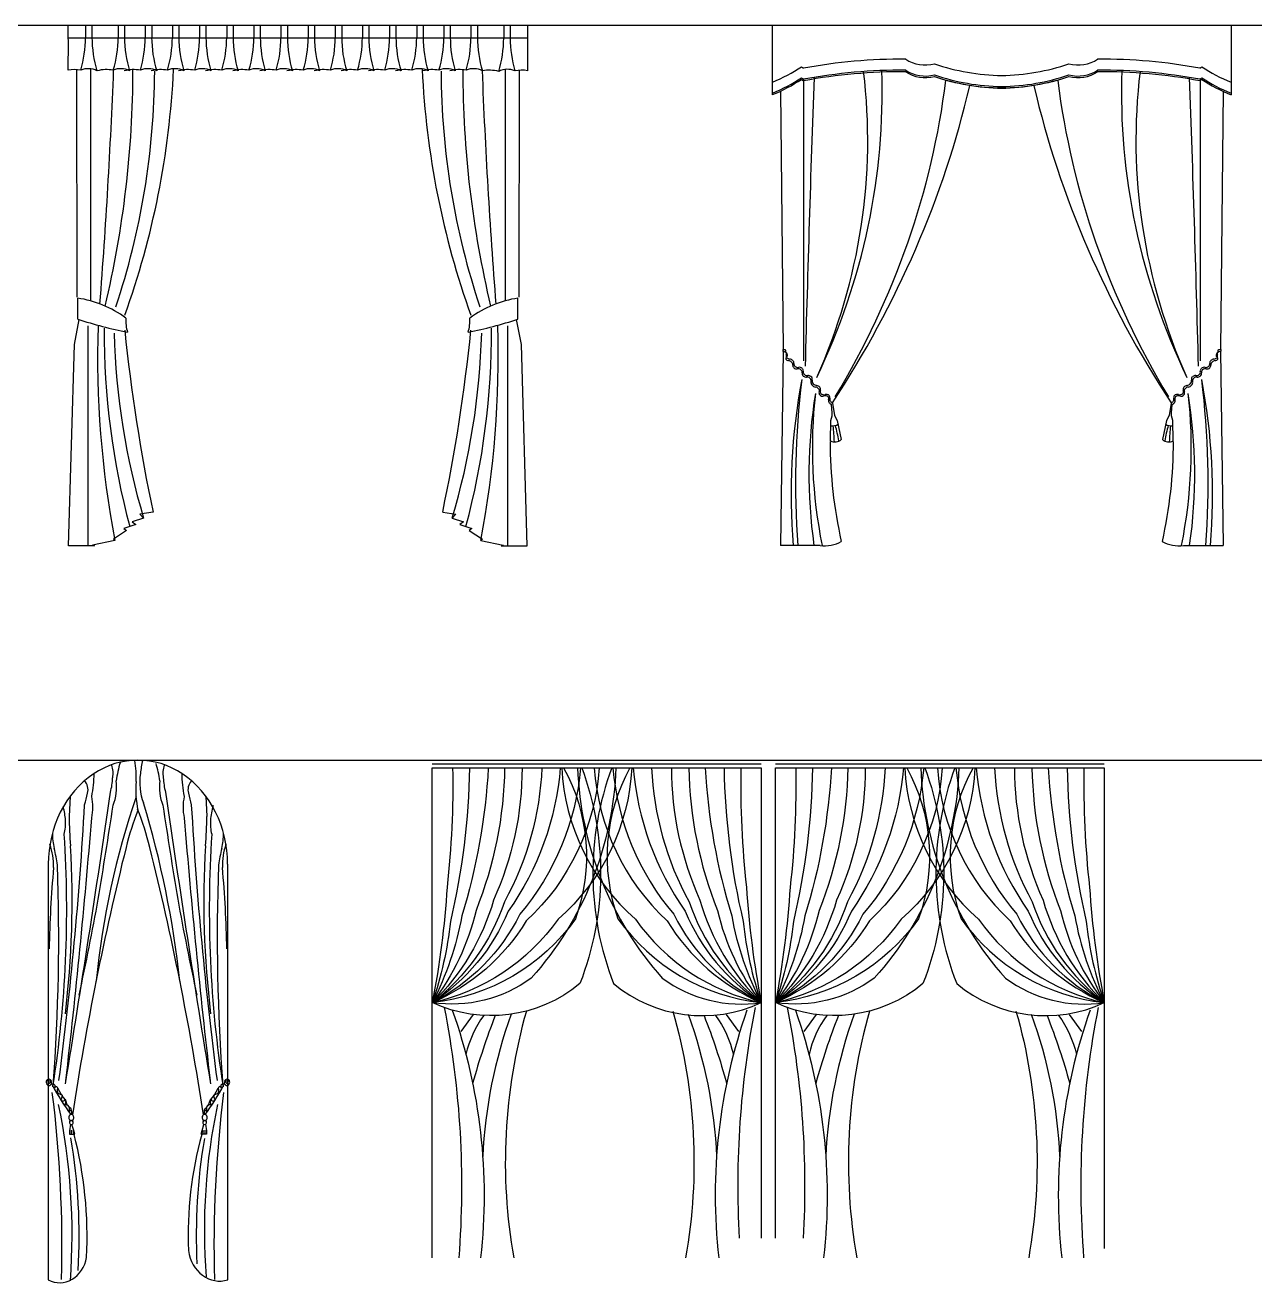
# Model space of a CAD drawing. Header units: inches. Extents: x 9.8 to 52.3, y 14.9 to 39.7.
# Drawn here: x 13.36 to 18.37, y 21.06 to 26.2 of the extents above; entities that cross this region are included whole.
import ezdxf

# ---------------------------------------------------------------- set-up
doc = ezdxf.new("R2010")
doc.units = ezdxf.units.IN
doc.header["$MEASUREMENT"] = 0
for name, color, linetype in [('02', 2, 'Continuous'), ('1', 1, 'Continuous'), ('4', 4, 'Continuous')]:
    doc.layers.add(name, color=color, linetype=linetype)

msp = doc.modelspace()

# ---------------------------------------------------------------- linework, layer by layer
at = {"layer": '02'}
for p, q in [((13.5305, 26.1977), (15.4055, 26.1977)), ((13.6019, 26.1977), (13.6019, 26.1479)), ((13.628, 26.1977), (13.628, 26.1479)), ((13.7347, 26.1977), (13.7347, 26.1479)), ((13.7609, 26.1977), (13.7609, 26.1479)), ((13.8455, 26.1977), (13.8455, 26.1479)), ((13.8717, 26.1977), (13.8717, 26.1479)), ((13.9562, 26.1977), (13.9562, 26.1479)), ((13.9824, 26.1977), (13.9824, 26.1479)), ((14.067, 26.1977), (14.067, 26.1479)), ((14.0931, 26.1977), (14.0931, 26.1479)), ((14.1777, 26.1977), (14.1777, 26.1479)), ((14.2039, 26.1977), (14.2039, 26.1479)), ((14.2884, 26.1977), (14.2884, 26.1479)), ((14.3146, 26.1977), (14.3146, 26.1479)), ((14.3992, 26.1977), (14.3992, 26.1479)), ((14.4253, 26.1977), (14.4253, 26.1479)), ((14.5099, 26.1977), (14.5099, 26.1479)), ((14.5361, 26.1977), (14.5361, 26.1479)), ((14.6206, 26.1977), (14.6206, 26.1479)), ((14.6468, 26.1977), (14.6468, 26.1479)), ((14.7314, 26.1977), (14.7314, 26.1479)), ((14.7576, 26.1977), (14.7576, 26.1479)), ((14.8421, 26.1977), (14.8421, 26.1479)), ((14.8683, 26.1977), (14.8683, 26.1479)), ((14.9528, 26.1977), (14.9528, 26.1479)), ((14.979, 26.1977), (14.979, 26.1479)), ((15.0636, 26.1977), (15.0636, 26.1479)), ((15.0898, 26.1977), (15.0898, 26.1479)), ((15.1743, 26.1977), (15.1743, 26.1479)), ((15.2005, 26.1977), (15.2005, 26.1479)), ((15.4055, 26.1977), (15.4055, 26.0119)), ((16.4044, 26.1977), (18.2755, 26.1977)), ((16.4044, 25.9141), (16.4044, 26.1977)), ((18.2755, 26.1977), (18.2755, 25.9136)), ((13.5305, 26.1454), (15.4043, 26.1454)), ((15.308, 26.1952), (15.308, 26.1454)), ((15.3341, 26.1952), (15.3341, 26.1454)), ((13.5655, 26.0158), (13.5668, 25.0883)), ((13.6219, 26.0196), (13.6219, 25.0731)), ((15.3142, 26.0171), (15.3142, 25.0731)), ((15.3706, 26.0158), (15.3693, 25.0883)), ((16.5229, 26.0281), (16.531, 26.0222)), ((18.1478, 26.0222), (18.1558, 26.0281)), ((16.5229, 25.9831), (16.531, 25.9771)), ((16.5229, 25.9766), (16.531, 25.9707)), ((16.5308, 25.9773), (16.5308, 24.8281)), ((18.1478, 25.9771), (18.1558, 25.9831)), ((18.1558, 25.9766), (18.1478, 25.9707)), ((18.1491, 25.9773), (18.1491, 24.8281)), ((16.4366, 25.9282), (16.4473, 24.8742)), ((18.2433, 25.9282), (18.2327, 24.8742)), ((13.5701, 24.9986), (13.5701, 25.0837)), ((15.366, 24.9986), (15.366, 25.0837)), ((13.5563, 24.8941), (13.5765, 24.9964)), ((13.6121, 24.0749), (13.6121, 24.9701)), ((15.324, 24.0749), (15.324, 24.9701)), ((15.3798, 24.8941), (15.3596, 24.9964)), ((13.5324, 24.0727), (13.5563, 24.8941)), ((15.4037, 24.0727), (15.3798, 24.8941)), ((16.4483, 24.8673), (16.4369, 24.0746)), ((16.4462, 24.8743), (16.447, 24.8676)), ((18.2316, 24.8673), (18.243, 24.0746)), ((18.2337, 24.8743), (18.2329, 24.8676)), ((16.6494, 24.6556), (16.6567, 24.6053)), ((18.0305, 24.6556), (18.0232, 24.6053)), ((16.648, 24.6156), (16.6448, 24.6496)), ((16.6475, 24.6034), (16.648, 24.6156)), ((16.6567, 24.6053), (16.6682, 24.5845)), ((18.0232, 24.6053), (18.0118, 24.5845)), ((18.0319, 24.6156), (18.0351, 24.6496)), ((18.0324, 24.6034), (18.0319, 24.6156)), ((16.6407, 24.5015), (16.643, 24.5845)), ((16.643, 24.5845), (16.6475, 24.6034)), ((16.6682, 24.5845), (16.6842, 24.5071)), ((18.0118, 24.5845), (17.9957, 24.5071)), ((18.037, 24.5845), (18.0324, 24.6034)), ((18.0392, 24.5015), (18.037, 24.5845)), ((13.8772, 24.2103), (13.824, 24.2022)), ((13.824, 24.2022), (13.8389, 24.1858)), ((15.0589, 24.2103), (15.1121, 24.2022)), ((15.1121, 24.2022), (15.0972, 24.1858)), ((13.8069, 24.1607), (13.758, 24.1431)), ((13.758, 24.1431), (13.7686, 24.1356)), ((13.8389, 24.1858), (13.792, 24.1707)), ((13.792, 24.1707), (13.8069, 24.1607)), ((15.0972, 24.1858), (15.1441, 24.1707)), ((15.1441, 24.1707), (15.1292, 24.1607)), ((15.1292, 24.1607), (15.1781, 24.1431)), ((15.1781, 24.1431), (15.1675, 24.1356)), ((13.7218, 24.0953), (13.6303, 24.0752)), ((13.7686, 24.1356), (13.7154, 24.1004)), ((13.7154, 24.1004), (13.7218, 24.0953)), ((15.1675, 24.1356), (15.2207, 24.1004)), ((15.2207, 24.1004), (15.2143, 24.0953)), ((15.2143, 24.0953), (15.3058, 24.0752)), ((13.6388, 24.0727), (13.5324, 24.0727)), ((13.6303, 24.0752), (13.6388, 24.0727)), ((15.3058, 24.0752), (15.2973, 24.0727)), ((15.2973, 24.0727), (15.4037, 24.0727)), ((16.5984, 24.0743), (16.4369, 24.0746)), ((18.0815, 24.0743), (18.243, 24.0746)), ((13.5392, 23.0516), (13.5354, 22.9685)), ((14.0925, 23.0516), (14.0963, 22.9685)), ((13.45, 22.7738), (13.45, 21.0779)), ((14.1817, 21.0779), (14.1817, 22.7738)), ((13.5047, 21.8303), (13.4885, 21.8594)), ((14.127, 21.8303), (14.1432, 21.8594)), ((13.5201, 21.8119), (13.5068, 21.829)), ((13.5289, 21.7879), (13.5201, 21.8136)), ((13.5434, 21.7761), (13.5348, 21.7828)), ((14.0882, 21.7761), (14.0969, 21.7828)), ((14.1028, 21.7879), (14.1116, 21.8136)), ((14.1116, 21.8119), (14.1249, 21.829)), ((13.5407, 21.7126), (13.5363, 21.6853)), ((13.5363, 21.6853), (13.5363, 21.6716)), ((13.5437, 21.6887), (13.5437, 21.6733)), ((13.554, 21.687), (13.5466, 21.7109)), ((13.5496, 21.687), (13.5525, 21.6716)), ((13.5584, 21.6716), (13.554, 21.687)), ((14.0733, 21.6716), (14.0777, 21.687)), ((14.0777, 21.687), (14.0851, 21.7109)), ((14.0821, 21.687), (14.0792, 21.6716)), ((14.088, 21.6887), (14.088, 21.6733)), ((14.091, 21.7126), (14.0954, 21.6853)), ((14.0954, 21.6853), (14.0954, 21.6716)), ((13.5363, 21.6716), (13.5584, 21.6716)), ((14.0954, 21.6716), (14.0733, 21.6716))]:
    msp.add_line(p, q, dxfattribs=at)
for points in [[(15.5521, 23.1677, -0.215987), (15.6008, 22.5514, -0.214503), (15.0165, 22.2087)], [(15.626, 23.1677, -0.183734), (15.6187, 22.2867, -0.290078), (15.0165, 22.2087)], [(15.8304, 23.1677, -0.204042), (15.5294, 22.5492, -0.18781), (15.0165, 22.2087)], [(15.7655, 23.1677, -0.175525), (15.4202, 22.309, -0.197798), (15.0165, 22.2087)], [(15.6974, 23.1677, -0.192246), (15.4001, 22.5425, -0.155494), (15.0165, 22.2087)], [(15.6216, 23.1677, -0.155913), (15.3733, 22.5692, -0.161804), (15.0165, 22.2087)], [(15.5388, 23.1677, -0.133593), (15.3265, 22.5826, -0.15137), (15.0165, 22.2087)], [(15.4638, 23.1677, -0.114309), (15.3109, 22.6205, -0.147791), (15.0165, 22.2087)], [(15.3117, 23.1677, -0.090801), (15.1949, 22.5848, -0.107047), (15.0165, 22.2087)], [(15.168, 23.1677, -0.053878), (15.0901, 22.5402, -0.056802), (15.0165, 22.2087)], [(15.2451, 23.1677, -0.060659), (15.1369, 22.5625, -0.075317), (15.0165, 22.2087)], [(15.3828, 23.1677, -0.106667), (15.2663, 22.6272, -0.131585), (15.0165, 22.2087)], [(15.0994, 23.1677, -0.033132), (15.0767, 22.6807, -0.031754), (15.0165, 22.2087)], [(15.5445, 23.1677, 0.204042), (15.8455, 22.5492, 0.18781), (16.3585, 22.2087)], [(15.6094, 23.1677, 0.175525), (15.9548, 22.309, 0.197798), (16.3585, 22.2087)], [(15.7489, 23.1677, 0.183734), (15.7562, 22.2867, 0.290078), (16.3585, 22.2087)], [(15.6775, 23.1677, 0.192246), (15.9748, 22.5425, 0.155494), (16.3585, 22.2087)], [(15.8228, 23.1677, 0.215987), (15.7741, 22.5514, 0.214503), (16.3585, 22.2087)], [(15.7533, 23.1677, 0.155913), (16.0016, 22.5692, 0.161804), (16.3585, 22.2087)], [(15.8361, 23.1677, 0.133593), (16.0484, 22.5826, 0.15137), (16.3585, 22.2087)], [(15.9111, 23.1677, 0.114309), (16.064, 22.6205, 0.147791), (16.3585, 22.2087)], [(15.9921, 23.1677, 0.106667), (16.1086, 22.6272, 0.131585), (16.3585, 22.2087)], [(16.0632, 23.1677, 0.090801), (16.18, 22.5848, 0.107047), (16.3585, 22.2087)], [(16.1298, 23.1677, 0.060659), (16.238, 22.5625, 0.075317), (16.3585, 22.2087)], [(16.2069, 23.1677, 0.053878), (16.2848, 22.5402, 0.056802), (16.3585, 22.2087)], [(16.2755, 23.1677, 0.033132), (16.2982, 22.6807, 0.031754), (16.3585, 22.2087)], [(16.7113, 23.1677, -0.090801), (16.5946, 22.5848, -0.107047), (16.4161, 22.2087)], [(16.6447, 23.1677, -0.060659), (16.5366, 22.5625, -0.075317), (16.4161, 22.2087)], [(16.9518, 23.1677, -0.215987), (17.0005, 22.5514, -0.214503), (16.4161, 22.2087)], [(17.0257, 23.1677, -0.183734), (17.0183, 22.2867, -0.290078), (16.4161, 22.2087)], [(17.2301, 23.1677, -0.204042), (16.9291, 22.5492, -0.18781), (16.4161, 22.2087)], [(17.1651, 23.1677, -0.175525), (16.8198, 22.309, -0.197798), (16.4161, 22.2087)], [(17.0971, 23.1677, -0.192246), (16.7997, 22.5425, -0.155494), (16.4161, 22.2087)], [(17.0213, 23.1677, -0.155913), (16.773, 22.5692, -0.161804), (16.4161, 22.2087)], [(16.9385, 23.1677, -0.133593), (16.7261, 22.5826, -0.15137), (16.4161, 22.2087)], [(16.7825, 23.1677, -0.106667), (16.6659, 22.6272, -0.131585), (16.4161, 22.2087)], [(16.8635, 23.1677, -0.114309), (16.7105, 22.6205, -0.147791), (16.4161, 22.2087)], [(16.5677, 23.1677, -0.053878), (16.4897, 22.5402, -0.056802), (16.4161, 22.2087)], [(16.4991, 23.1677, -0.033132), (16.4763, 22.6807, -0.031754), (16.4161, 22.2087)], [(16.9441, 23.1677, 0.204042), (17.2451, 22.5492, 0.18781), (17.7581, 22.2087)], [(17.0091, 23.1677, 0.175525), (17.3544, 22.309, 0.197798), (17.7581, 22.2087)], [(17.1485, 23.1677, 0.183734), (17.1559, 22.2867, 0.290078), (17.7581, 22.2087)], [(17.0772, 23.1677, 0.192246), (17.3745, 22.5425, 0.155494), (17.7581, 22.2087)], [(17.2224, 23.1677, 0.215987), (17.1738, 22.5514, 0.214503), (17.7581, 22.2087)], [(17.153, 23.1677, 0.155913), (17.4013, 22.5692, 0.161804), (17.7581, 22.2087)], [(17.2357, 23.1677, 0.133593), (17.4481, 22.5826, 0.15137), (17.7581, 22.2087)], [(17.3107, 23.1677, 0.114309), (17.4637, 22.6205, 0.147791), (17.7581, 22.2087)], [(17.3917, 23.1677, 0.106667), (17.5083, 22.6272, 0.131585), (17.7581, 22.2087)], [(17.4629, 23.1677, 0.090801), (17.5797, 22.5848, 0.107047), (17.7581, 22.2087)], [(17.5295, 23.1677, 0.060659), (17.6377, 22.5625, 0.075317), (17.7581, 22.2087)], [(17.6066, 23.1677, 0.053878), (17.6845, 22.5402, 0.056802), (17.7581, 22.2087)], [(17.6751, 23.1677, 0.033132), (17.6979, 22.6807, 0.031754), (17.7581, 22.2087)], [(15.065, 22.1888, -0.068221), (15.1245, 21.1677)], [(15.0981, 22.1781, -0.113362), (15.2135, 21.1677)], [(15.2263, 22.1565, 0.099483), (15.1537, 21.997)], [(15.2734, 22.156, 0.02649), (15.1812, 21.8793)], [(15.338, 22.1617, 0.074607), (15.2222, 21.5806)], [(15.4003, 22.1744, 0.113329), (15.3485, 21.1677)], [(15.9981, 22.1744, -0.113329), (16.05, 21.1677)], [(16.0604, 22.1617, -0.074607), (16.1763, 21.5806)], [(16.1251, 22.156, -0.02649), (16.2173, 21.8793)], [(16.3003, 22.1781, 0.113362), (16.185, 21.1677)], [(16.1721, 22.1565, -0.099483), (16.2447, 21.997)], [(16.3335, 22.1888, 0.062865), (16.2686, 21.2479, 0.062865)], [(16.4646, 22.1888, -0.062865), (16.5295, 21.2479, -0.062865)], [(16.4978, 22.1781, -0.113362), (16.6131, 21.1677)], [(16.626, 22.1565, 0.099483), (16.5534, 21.997)], [(16.673, 22.156, 0.02649), (16.5808, 21.8793)], [(16.7377, 22.1617, 0.074607), (16.6218, 21.5806)], [(16.8, 22.1744, 0.113329), (16.7481, 21.1677)], [(17.3978, 22.1744, -0.113329), (17.4496, 21.1677)], [(17.4601, 22.1617, -0.074607), (17.5759, 21.5806)], [(17.5247, 22.156, -0.02649), (17.6169, 21.8793)], [(17.7, 22.1781, 0.113362), (17.5846, 21.1677)], [(17.5718, 22.1565, -0.099483), (17.6444, 21.997)], [(17.7331, 22.1888, 0.068221), (17.6736, 21.1677)]]:
    msp.add_lwpolyline(points, format="xyb", dxfattribs=at)
for points in [[(15.1833, 22.1604), (15.1325, 22.0917)], [(16.2152, 22.1604), (16.266, 22.0917)], [(16.5829, 22.1604), (16.5321, 22.0917)], [(17.6148, 22.1604), (17.6656, 22.0917)]]:
    msp.add_lwpolyline(points, dxfattribs=at)
for centre, major_axis, ratio, start_param, end_param in [((11.5554, 26.1061), (0, 2.3368), 0.845873, 4.673163, 4.751614), ((13.2571, 26.1501), (0, 0.4076), 0.845873, 4.371964, 4.706944), ((13.9728, 26.1501), (0, 0.4076), 0.845873, 1.576241, 1.91779), ((13.39, 26.1501), (0, 0.4076), 0.845873, 4.371964, 4.706944), ((14.1057, 26.1501), (0, 0.4076), 0.845873, 1.576241, 1.91779), ((13.5007, 26.1501), (0, 0.4076), 0.845873, 4.371964, 4.706944), ((14.2164, 26.1501), (0, 0.4076), 0.845873, 1.576241, 1.91779), ((13.6114, 26.1501), (0, 0.4076), 0.845873, 4.371964, 4.706944), ((14.3272, 26.1501), (0, 0.4076), 0.845873, 1.576241, 1.91779), ((13.7222, 26.1501), (0, 0.4076), 0.845873, 4.371964, 4.706944), ((14.4379, 26.1501), (0, 0.4076), 0.845873, 1.576241, 1.91779), ((13.8329, 26.1501), (0, 0.4076), 0.845873, 4.371964, 4.706944), ((14.5487, 26.1501), (0, 0.4076), 0.845873, 1.576241, 1.91779), ((13.9437, 26.1501), (0, 0.4076), 0.845873, 4.371964, 4.706944), ((14.6594, 26.1501), (0, 0.4076), 0.845873, 1.576241, 1.91779), ((14.0544, 26.1501), (0, 0.4076), 0.845873, 4.371964, 4.706944), ((14.7701, 26.1501), (0, 0.4076), 0.845873, 1.576241, 1.91779), ((14.1651, 26.1501), (0, 0.4076), 0.845873, 4.371964, 4.706944), ((14.8809, 26.1501), (0, 0.4076), 0.845873, 1.576241, 1.91779), ((14.2759, 26.1501), (0, 0.4076), 0.845873, 4.371964, 4.706944), ((14.9916, 26.1501), (0, 0.4076), 0.845873, 1.576241, 1.91779), ((14.3866, 26.1501), (0, 0.4076), 0.845873, 4.371964, 4.706944), ((15.1023, 26.1501), (0, 0.4076), 0.845873, 1.576241, 1.91779), ((14.4973, 26.1501), (0, 0.4076), 0.845873, 4.371964, 4.706944), ((15.2131, 26.1501), (0, 0.4076), 0.845873, 1.576241, 1.91779), ((14.6081, 26.1501), (0, 0.4076), 0.845873, 4.371964, 4.706944), ((15.3238, 26.1501), (0, 0.4076), 0.845873, 1.576241, 1.91779), ((14.7188, 26.1501), (0, 0.4076), 0.845873, 4.371964, 4.706944), ((15.4345, 26.1501), (0, 0.4076), 0.845873, 1.576241, 1.91779), ((14.8295, 26.1501), (0, 0.4076), 0.845873, 4.371964, 4.706944), ((15.5453, 26.1501), (0, 0.4076), 0.845873, 1.576241, 1.91779), ((14.9632, 26.1476), (0, 0.4076), 0.845873, 4.365395, 4.706944), ((15.6789, 26.1476), (0, 0.4076), 0.845873, 1.576241, 1.911222), ((16.9383, 24.5183), (-1.8673, 0), 0.825239, 4.707195, 4.932324), ((17.0276, 26.1367), (0.123, 0), 0.825239, 4.008811, 5.023511), ((17.6511, 26.1367), (0.123, 0), 0.825239, 4.401267, 5.415967), ((17.7404, 24.5183), (1.8673, 0), 0.825239, 1.350862, 1.57599), ((13.5551, 25.8114), (0, 0.2051), 0.845873, -0.156006, 0.142181), ((13.6126, 25.9113), (0, 0.1089), 0.845873, -0.40154, 0.337445), ((13.6875, 25.8035), (0, 0.213), 0.845873, -0.153231, 0.217455), ((-3.8707, 26.9811), (0, 20.8143), 0.845873, 4.619948, 4.665938), ((10.7819, 26.0201), (0, 3.5624), 0.845873, 4.436891, 4.711365), ((13.7455, 25.9113), (0, 0.1089), 0.845873, -0.40154, 0.337445), ((11.6462, 26.0274), (0, 2.6456), 0.845873, 4.333469, 4.705889), ((13.7982, 25.8035), (0, 0.213), 0.845873, -0.153231, 0.217455), ((11.4483, 26.1859), (0, 2.9754), 0.845873, 4.307836, 4.655645), ((13.8562, 25.9113), (0, 0.1089), 0.845873, -0.40154, 0.337445), ((13.9089, 25.8035), (0, 0.213), 0.845873, -0.153231, 0.217455), ((13.9669, 25.9113), (0, 0.1089), 0.845873, -0.40154, 0.337445), ((14.0197, 25.8035), (0, 0.213), 0.845873, -0.153231, 0.217455), ((14.0777, 25.9113), (0, 0.1089), 0.845873, -0.40154, 0.337445), ((14.1304, 25.8035), (0, 0.213), 0.845873, -0.153231, 0.217455), ((14.1884, 25.9113), (0, 0.1089), 0.845873, -0.40154, 0.337445), ((14.2411, 25.8035), (0, 0.213), 0.845873, -0.153231, 0.217455), ((14.2991, 25.9113), (0, 0.1089), 0.845873, -0.40154, 0.337445), ((14.3519, 25.8035), (0, 0.213), 0.845873, -0.153231, 0.217455), ((14.4099, 25.9113), (0, 0.1089), 0.845873, -0.40154, 0.337445), ((14.4626, 25.8035), (0, 0.213), 0.845873, -0.153231, 0.217455), ((14.5206, 25.9113), (0, 0.1089), 0.845873, -0.40154, 0.337445), ((14.5734, 25.8035), (0, 0.213), 0.845873, -0.153231, 0.217455), ((14.6314, 25.9113), (0, 0.1089), 0.845873, -0.40154, 0.337445), ((14.6841, 25.8035), (0, 0.213), 0.845873, -0.153231, 0.217455), ((14.7421, 25.9113), (0, 0.1089), 0.845873, -0.40154, 0.337445), ((14.7948, 25.8035), (0, 0.213), 0.845873, -0.153231, 0.217455), ((14.8528, 25.9113), (0, 0.1089), 0.845873, -0.40154, 0.337445), ((14.9056, 25.8035), (0, 0.213), 0.845873, -0.153231, 0.217455), ((14.9636, 25.9113), (0, 0.1089), 0.845873, -0.40154, 0.337445), ((17.4878, 26.1859), (0, 2.9754), 0.845873, 1.627541, 1.975349), ((15.0163, 25.8035), (0, 0.213), 0.845873, -0.153231, 0.217455), ((15.0743, 25.9113), (0, 0.1089), 0.845873, -0.40154, 0.337445), ((17.2899, 26.0274), (0, 2.6456), 0.845873, 1.577296, 1.949716), ((15.127, 25.8035), (0, 0.213), 0.845873, -0.153231, 0.217455), ((18.1542, 26.0201), (0, 3.5624), 0.845873, 1.57199, 1.846294), ((15.185, 25.9113), (0, 0.1089), 0.845873, -0.40154, 0.337445), ((32.8068, 26.9811), (0, 20.8143), 0.845873, 1.617367, 1.663237), ((15.2485, 25.801), (0, 0.213), 0.845873, -0.217455, 0.153231), ((15.3234, 25.9087), (0, 0.1089), 0.845873, -0.337445, 0.40154), ((15.3809, 25.8089), (0, 0.2051), 0.845873, -0.142181, 0.156006), ((16.1213, 26.4386), (-0.6392, 0), 0.825239, 2.029539, 2.249993), ((16.9383, 24.4733), (-1.8673, 0), 0.825239, 4.707195, 4.932324), ((16.9383, 24.4669), (-1.8673, 0), 0.825239, 4.707195, 4.932324), ((13.0125, 25.9205), (3.8394, 0), 0.825239, -0.374803, 0.029064), ((13.368, 25.7293), (-3.425, 0), 0.825239, 2.79174, 3.240509), ((17.0276, 26.0916), (0.123, 0), 0.825239, 4.008811, 5.023511), ((17.0276, 26.0852), (-0.123, 0), 0.825239, 0.867219, 1.881919), ((17.0276, 26.0852), (0.123, 0), 0.825239, 4.008811, 5.023511), ((17.353, 26.6063), (-0.7441, 0), 0.825239, 1.173817, 1.55248), ((17.353, 26.5613), (-0.7441, 0), 0.825239, 1.173817, 1.55248), ((17.3257, 26.6063), (0.7441, 0), 0.825239, -1.55248, -1.173817), ((17.3257, 26.5613), (0.7441, 0), 0.825239, -1.55248, -1.173817), ((17.6511, 26.0916), (0.123, 0), 0.825239, 4.401267, 5.415967), ((17.6511, 26.0852), (0.123, 0), 0.825239, 4.401267, 5.415967), ((17.7404, 24.4733), (1.8673, 0), 0.825239, 1.350862, 1.57599), ((17.7404, 24.4669), (1.8673, 0), 0.825239, 1.350862, 1.57599), ((21.6674, 25.9205), (3.8394, 0), 0.825239, 3.112529, 3.516396), ((21.312, 25.7293), (3.425, 0), 0.825239, 3.042676, 3.491445), ((18.5574, 26.4386), (0.6392, 0), 0.825239, 4.033193, 4.255702), ((16.1213, 26.3935), (-0.6392, 0), 0.825239, 2.029539, 2.249993), ((16.1213, 26.3871), (-0.6392, 0), 0.825239, 2.029539, 2.249993), ((186.7548, 21.8124), (-170.2559, 0), 0.825239, -0.0297, -0.021305), ((11.8155, 26.811), (-5.4937, 0), 0.825239, 2.646219, 2.950467), ((12.5521, 26.3585), (4.5835, 0), 0.825239, -0.4593, -0.102499), ((17.3394, 26.5188), (0.6985, 0), 0.825239, 4.309215, 5.115563), ((17.353, 26.5548), (-0.7441, 0), 0.825239, 1.173817, 1.55248), ((17.3257, 26.5548), (0.7441, 0), 0.825239, -1.55248, -1.173817), ((22.8644, 26.811), (-5.4937, 0), 0.825239, 0.191125, 0.495374), ((22.1278, 26.3585), (4.5835, 0), 0.825239, 3.244092, 3.600893), ((-152.0749, 21.8124), (-170.2559, 0), 0.825239, 3.162898, 3.171292), ((18.5574, 26.3935), (0.6392, 0), 0.825239, 4.033193, 4.255702), ((18.5574, 26.3871), (-0.6392, 0), 0.825239, 0.8916, 1.114109), ((18.5574, 26.3871), (0.6392, 0), 0.825239, 4.033193, 4.255702), ((13.5049, 24.4901), (0, 0.5986), 0.845873, -0.543546, -0.129114), ((15.4312, 24.4901), (0, 0.5986), 0.845873, 0.129114, 0.543546), ((14.0885, 27.1559), (0, 2.2427), 0.845873, 2.864813, 2.974684), ((16.4904, 24.8414), (0, 3.357), 0.845873, 1.532445, 1.794903), ((13.8804, 24.9908), (0, 0.1349), 0.845873, 1.484589, 1.922396), ((15.0557, 24.9908), (0, 0.1349), 0.845873, 4.360789, 4.798596), ((14.8476, 27.1559), (0, 2.2427), 0.845873, 3.308502, 3.418372), ((12.4457, 24.8414), (0, 3.357), 0.845873, 4.488282, 4.750741), ((15.88, 24.9434), (0, 2.603), 0.845873, 1.564149, 1.879748), ((15.8323, 25.0224), (0, 2.5008), 0.845873, 1.603273, 1.911914), ((19.005, 25.7067), (0, 6.2441), 0.845873, 1.691825, 1.8128), ((9.9311, 25.7067), (0, 6.2441), 0.845873, 4.470385, 4.59136), ((13.1038, 25.0224), (0, 2.5008), 0.845873, 4.371272, 4.679912), ((13.0561, 24.9434), (0, 2.603), 0.845873, 4.403437, 4.719036), ((16.4413, 24.8427), (0.0387, 0), 0.825239, 1.101071, 1.44348), ((16.4378, 24.8411), (0.0334, 0), 0.825239, 1.064168, 1.292648), ((16.4419, 24.8472), (-0.0249, 0), 0.825239, 3.730693, 4.20576), ((16.4475, 24.8686), (-0.0117, 0), 0.825239, 2.71144, 3.406627), ((16.4434, 24.8565), (0.0177, 0), 0.825239, -0.287932, 0.589101), ((18.238, 24.8472), (0.0249, 0), 0.825239, 2.077425, 2.552492), ((18.2365, 24.8565), (0.0177, 0), 0.825239, 2.552492, 3.429525), ((18.2324, 24.8686), (-0.0117, 0), 0.825239, -0.265034, 0.430153), ((18.2386, 24.8427), (-0.0387, 0), 0.825239, -1.44348, -1.101071), ((18.2421, 24.8411), (-0.0334, 0), 0.825239, -1.292648, -1.064168), ((16.4767, 24.8346), (-0.0185, 0), 0.825239, -0.882084, -0.02176), ((16.4731, 24.8443), (-0.0188, 0), 0.825239, 0.649975, 1.385644), ((16.4754, 24.8487), (-0.0156, 0), 0.825239, -0.287932, 0.649975), ((16.4479, 24.8505), (0.0177, 0), 0.825239, -0.287932, 0.589101), ((16.4779, 24.8502), (-0.0188, 0), 0.825239, 0.649975, 1.385644), ((16.4657, 24.8116), (0.0215, 0), 0.825239, 0.700477, 1.385644), ((16.4705, 24.8175), (0.0215, 0), 0.825239, 0.700477, 1.385644), ((16.4665, 24.8121), (-0.0205, 0), 0.825239, 3.070791, 3.84207), ((16.506, 24.8098), (0.0191, 0), 0.825239, 3.070791, 3.871574), ((16.4713, 24.8181), (0.0205, 0), 0.825239, -0.070801, 0.700477), ((16.5108, 24.8158), (0.0191, 0), 0.825239, 3.070791, 3.871574), ((18.1691, 24.8158), (-0.0191, 0), 0.825239, 2.411612, 3.212394), ((18.2086, 24.8181), (0.0205, 0), 0.825239, 2.441115, 3.212394), ((18.1739, 24.8098), (-0.0191, 0), 0.825239, 2.411612, 3.212394), ((18.2134, 24.8121), (-0.0205, 0), 0.825239, -0.700477, 0.070801), ((18.2094, 24.8175), (0.0215, 0), 0.825239, 1.755949, 2.441115), ((18.2142, 24.8116), (-0.0215, 0), 0.825239, -1.385644, -0.700477), ((18.202, 24.8502), (-0.0188, 0), 0.825239, 1.755949, 2.491617), ((18.2068, 24.8443), (0.0188, 0), 0.825239, -1.385644, -0.649975), ((18.232, 24.8505), (-0.0177, 0), 0.825239, -0.589101, 0.287932), ((18.2032, 24.8346), (-0.0185, 0), 0.825239, 3.163353, 4.023676), ((18.2045, 24.8487), (0.0156, 0), 0.825239, -0.649975, 0.287932), ((16.5031, 24.8077), (-0.0153, 0), 0.825239, 0.729981, 1.736959), ((16.5079, 24.8136), (-0.0153, 0), 0.825239, 0.729981, 1.736959), ((16.5085, 24.7813), (0.0172, 0), 0.825239, 0.791811, 1.736959), ((16.5133, 24.7873), (0.0172, 0), 0.825239, 0.791811, 1.736959), ((16.5085, 24.7813), (0.0172, 0), 0.825239, -0.196158, 0.791811), ((16.5421, 24.7758), (-0.0171, 0), 0.825239, -0.196158, 0.795754), ((16.5133, 24.7872), (-0.0172, 0), 0.825239, 2.945434, 3.933403), ((16.5469, 24.7817), (0.0171, 0), 0.825239, 2.945434, 3.937346), ((16.542, 24.7757), (0.017, 0), 0.825239, 3.937346, 4.802231), ((16.5468, 24.7816), (0.017, 0), 0.825239, 3.937346, 4.802231), ((16.545, 24.7485), (-0.0161, 0), 0.825239, 3.913788, 4.802231), ((16.5498, 24.7544), (-0.0161, 0), 0.825239, 3.913788, 4.802231), ((16.543, 24.7468), (0.019, 0), 0.825239, -0.203898, 0.772196), ((16.5478, 24.7528), (0.019, 0), 0.825239, -0.203898, 0.772196), ((18.1321, 24.7528), (0.019, 0), 0.825239, 2.369397, 3.34549), ((18.1369, 24.7468), (-0.019, 0), 0.825239, -0.772196, 0.203898), ((18.1301, 24.7544), (-0.0161, 0), 0.825239, 4.622547, 5.51099), ((18.1349, 24.7485), (0.0161, 0), 0.825239, 1.480954, 2.369397), ((18.1331, 24.7816), (0.017, 0), 0.825239, 4.622547, 5.487432), ((18.1379, 24.7757), (-0.017, 0), 0.825239, 1.480954, 2.345839), ((18.133, 24.7817), (0.0171, 0), 0.825239, -0.795754, 0.196158), ((18.1667, 24.7872), (-0.0172, 0), 0.825239, -0.791811, 0.196158), ((18.1378, 24.7758), (-0.0171, 0), 0.825239, 2.345839, 3.337751), ((18.1714, 24.7813), (0.0172, 0), 0.825239, 2.349782, 3.337751), ((18.1666, 24.7873), (0.0172, 0), 0.825239, 1.404633, 2.349782), ((18.1714, 24.7813), (-0.0172, 0), 0.825239, 4.546226, 5.491375), ((18.172, 24.8136), (0.0153, 0), 0.825239, 4.546226, 5.553204), ((18.1768, 24.8077), (0.0153, 0), 0.825239, 4.546226, 5.553204), ((20.1467, 24.2838), (-3.6666, 0), 0.825239, -0.155236, 0.069189), ((21.645, 24.325), (-5.1468, 0), 0.825239, -0.100604, 0.058998), ((16.5837, 24.7399), (-0.0227, 0), 0.825239, -0.203898, 0.683064), ((16.5885, 24.7458), (-0.0227, 0), 0.825239, -0.203898, 0.683064), ((16.5853, 24.741), (0.0247, 0), 0.825239, 3.824657, 4.485416), ((16.5901, 24.7469), (-0.0247, 0), 0.825239, 0.683064, 1.343823), ((16.5748, 24.7032), (0.0223, 0), 0.825239, 0.646622, 1.343823), ((16.5796, 24.7091), (0.0223, 0), 0.825239, 0.646622, 1.343823), ((16.5793, 24.706), (-0.0166, 0), 0.825239, 2.807863, 3.788215), ((16.5841, 24.7119), (-0.0166, 0), 0.825239, 2.807863, 3.788215), ((16.6159, 24.7028), (-0.0171, 0), 0.825239, -0.33373, 0.632199), ((18.064, 24.7028), (0.0171, 0), 0.825239, -0.632199, 0.33373), ((18.0958, 24.7119), (-0.0166, 0), 0.825239, -0.646622, 0.33373), ((18.1004, 24.7091), (-0.0223, 0), 0.825239, -1.343823, -0.646622), ((18.1006, 24.706), (0.0166, 0), 0.825239, 2.494971, 3.475322), ((18.1052, 24.7032), (-0.0223, 0), 0.825239, -1.343823, -0.646622), ((18.0898, 24.7469), (0.0247, 0), 0.825239, -1.343823, -0.683064), ((18.0946, 24.741), (0.0247, 0), 0.825239, -1.343823, -0.683064), ((18.0914, 24.7458), (-0.0227, 0), 0.825239, 2.458529, 3.34549), ((18.0962, 24.7399), (0.0227, 0), 0.825239, -0.683064, 0.203898), ((14.5332, 24.2838), (-3.6666, 0), 0.825239, 3.072404, 3.296829), ((13.0349, 24.325), (-5.1468, 0), 0.825239, 3.082595, 3.242197), ((19.5745, 24.3653), (-3.0215, 0), 0.825239, -0.132552, 0.116841), ((19.4884, 24.4717), (2.9215, 0), 0.825239, 3.048903, 3.307048), ((16.6111, 24.6969), (0.0171, 0), 0.825239, 2.807863, 3.773792), ((16.6088, 24.6955), (0.0142, 0), 0.825239, 3.773792, 5.077582), ((16.6136, 24.7014), (0.0142, 0), 0.825239, 3.773792, 5.077582), ((16.6192, 24.673), (-0.0149, 0), 0.825239, 3.808176, 5.077582), ((16.624, 24.6789), (0.0149, 0), 0.825239, 0.666584, 1.935989), ((16.619, 24.6729), (-0.0151, 0), 0.825239, 2.84585, 3.808176), ((16.6505, 24.665), (0.0177, 0), 0.825239, 2.84585, 3.730813), ((16.6238, 24.6788), (-0.0151, 0), 0.825239, 2.84585, 3.808176), ((16.6617, 24.6712), (-0.0312, 0), 0.825239, 0.58922, 0.997048), ((16.6553, 24.6709), (0.0177, 0), 0.825239, 2.84585, 3.730813), ((16.6665, 24.6771), (-0.0312, 0), 0.825239, 0.58922, 0.989998), ((18.0134, 24.6771), (0.0312, 0), 0.825239, -0.989998, -0.58922), ((18.0182, 24.6712), (-0.0312, 0), 0.825239, 2.144544, 2.552372), ((18.0247, 24.6709), (0.0177, 0), 0.825239, -0.58922, 0.295743), ((18.0561, 24.6788), (0.0151, 0), 0.825239, 2.475009, 3.437335), ((18.0559, 24.6789), (-0.0149, 0), 0.825239, 4.347196, 5.616602), ((18.0295, 24.665), (-0.0177, 0), 0.825239, 2.552372, 3.437335), ((18.0609, 24.6729), (0.0151, 0), 0.825239, 2.475009, 3.437335), ((18.0607, 24.673), (-0.0149, 0), 0.825239, 4.347196, 5.616602), ((18.0663, 24.7014), (0.0142, 0), 0.825239, 4.347196, 5.650986), ((18.0711, 24.6955), (-0.0142, 0), 0.825239, 1.205604, 2.509393), ((15.1915, 24.4717), (2.9215, 0), 0.825239, -0.165455, 0.092689), ((18.0688, 24.6969), (0.0171, 0), 0.825239, -0.632199, 0.33373), ((15.1054, 24.3653), (3.0215, 0), 0.825239, -0.116841, 0.132552), ((16.6439, 24.6083), (0.0555, 0), 0.825239, 4.684131, 5.243494), ((15.4991, 24.4688), (-1.1582, 0), 0.825239, 3.170962, 3.239851), ((15.5656, 24.3588), (-1.1232, 0), 0.825239, 3.296367, 3.364702), ((19.1143, 24.3588), (1.1232, 0), 0.825239, 2.918483, 2.986819), ((18.036, 24.6083), (0.0555, 0), 0.825239, 4.181284, 4.740647), ((19.1808, 24.4688), (1.1582, 0), 0.825239, 3.043334, 3.112224), ((16.6586, 24.524), (-0.0328, 0), 0.825239, 0.989466, 2.46499), ((18.0213, 24.524), (0.0328, 0), 0.825239, 3.818196, 5.293719), ((19.3343, 24.4977), (-2.6947, 0), 0.825239, -0.00074, 0.184017), ((15.3456, 24.4977), (2.6947, 0), 0.825239, -0.184017, 0.00074), ((16.6169, 24.1718), (0.1195, 0), 0.825239, 4.557076, 5.320281), ((18.063, 24.1718), (-0.1195, 0), 0.825239, 0.962904, 1.726109), ((13.8158, 22.7738), (0, 0.4245), 0.861883, 4.712389, 7.853982), ((13.6459, 23.1453), (0, 0.0796), 0.861883, 4.472425, 5.133552), ((14.0374, 23.0608), (0, 0.3642), 0.861883, 1.20793, 1.423566), ((13.5766, 23.1342), (0, 0.2694), 0.861883, 4.625573, 4.946162), ((14.0701, 23.1154), (0, 0.2849), 0.861883, 1.277759, 1.46869), ((13.5943, 23.0608), (0, 0.3642), 0.861883, -1.423566, -1.222455), ((13.9858, 23.1453), (0, 0.0796), 0.861883, 1.149633, 1.81076), ((13.5677, 23.077), (0, 0.0514), 0.861883, 4.438014, 5.536617), ((13.3267, 23.1385), (0, 0.3596), 0.861883, 4.464905, 4.727493), ((13.5218, 23.1353), (0, 0.2214), 0.861883, 4.403068, 4.671987), ((13.5788, 23.0878), (0, 0.1739), 0.861883, 4.277192, 4.864462), ((14.0035, 23.108), (0, 0.2093), 0.861883, 1.395825, 1.984887), ((14.0529, 23.0878), (0, 0.1739), 0.861883, 1.418724, 2.005993), ((14.1099, 23.1353), (0, 0.2214), 0.861883, 1.611199, 1.880117), ((14.3049, 23.1385), (0, 0.3596), 0.861883, 1.555693, 1.81828), ((-35.5588, 32.6735), (0, 57.9582), 0.861883, 4.525015, 4.545888), ((12.4545, 23.4405), (0, 1.3931), 0.861883, 4.403241, 4.438014), ((14.1156, 23.0798), (0, 0.3583), 0.861883, 1.48398, 1.813747), ((63.1905, 32.6735), (0, 57.9582), 0.861883, 1.737297, 1.758171), ((14.064, 23.077), (0, 0.0514), 0.861883, 0.795131, 1.845171), ((15.1772, 23.4405), (0, 1.3931), 0.861883, 1.845171, 1.879944), ((1.8943, 23.9138), (0, 13.6091), 0.861883, 4.563176, 4.646421), ((13.4842, 23.0066), (0, 0.1716), 0.861883, 4.454581, 4.970197), ((16.2347, 21.9411), (0, 3.0258), 0.861883, 1.195998, 1.45314), ((-12.1332, 28.3307), (0, 30.4575), 0.861883, 4.524139, 4.536948), ((10.9617, 21.8494), (0, 3.5382), 0.861883, -1.444141, -1.232452), ((39.7649, 28.3307), (0, 30.4575), 0.861883, 1.746238, 1.759046), ((14.1474, 23.0066), (0, 0.1716), 0.861883, 1.312988, 1.828605), ((25.7374, 23.9138), (0, 13.6091), 0.861883, 1.636764, 1.720009), ((14.3365, 22.9319), (0, 0.2617), 0.861883, 1.256637, 1.489749), ((13.2952, 22.9319), (0, 0.2617), 0.861883, -1.489749, -1.274025), ((-10.3654, 25.603), (0, 27.9624), 0.861883, 4.579212, 4.617832), ((14.3072, 22.956), (0, 0.8956), 0.861883, 1.556775, 1.691538), ((14.6431, 22.5494), (0, 1.0576), 0.861883, 1.137436, 1.290415), ((12.9886, 22.5494), (0, 1.0576), 0.861883, -1.290415, -1.132945), ((37.9971, 25.603), (0, 27.9624), 0.861883, 1.665353, 1.703973), ((13.3245, 22.956), (0, 0.8956), 0.861883, 4.591647, 4.726411), ((13.383, 22.9401), (0, 0.1594), 0.861883, 4.431785, 4.793436), ((14.2486, 22.9401), (0, 0.1594), 0.861883, 1.489749, 1.8514), ((13.6518, 22.8977), (0, 0.2145), 0.861883, 1.552633, 1.852272), ((10.014, 22.5898), (0, 4.0736), 0.861883, 4.533665, 4.787628), ((17.6177, 22.5898), (0, 4.0736), 0.861883, 1.495557, 1.74952), ((13.9799, 22.8977), (0, 0.2145), 0.861883, 4.430913, 4.730552), ((13.2707, 22.7677), (0, 0.233), 0.861883, 4.680107, 5.098101), ((13.0139, 22.6836), (0, 0.5559), 0.861883, -1.414465, -1.28932), ((10.6837, 22.6262), (0, 3.3226), 0.861883, 4.572578, 4.779236), ((22.7151, 19.8525), (0, 10.8038), 0.861883, 1.290415, 1.394154), ((4.9165, 19.8525), (0, 10.8038), 0.861883, -1.394154, -1.290415), ((16.948, 22.6262), (0, 3.3226), 0.861883, 1.503949, 1.710607), ((14.6178, 22.6836), (0, 0.5559), 0.861883, 1.28932, 1.414465), ((14.3609, 22.7677), (0, 0.233), 0.861883, 1.185084, 1.603079), ((16.9879, 22.3351), (0, 4.1021), 0.861883, 1.466976, 1.548203), ((7.5025, 22.4774), (0, 6.9499), 0.861883, 4.62503, 4.754537), ((20.1292, 22.4774), (0, 6.9499), 0.861883, 1.528649, 1.658156), ((10.6438, 22.3351), (0, 4.1021), 0.861883, -1.548203, -1.466976), ((4.7566, 24.8161), (0, 10.5518), 0.861883, 4.465693, 4.503781), ((22.875, 24.8161), (0, 10.5518), 0.861883, 1.779404, 1.817493), ((13.4522, 21.8838), (0, 0.0124), 0.861883, -1.294333, 2.158307), ((13.4546, 21.8874), (0, 0.0077), 0.861883, 0.635089, 2.804612), ((13.4538, 21.8848), (0, 0.00502), 0.861883, 2.804612, 5.443144), ((13.4622, 21.8935), (0, 0.00804), 0.861883, 1.484206, 2.301551), ((13.4369, 21.874), (0, 0.0315), 0.861883, -1.504522, -1.053544), ((14.1947, 21.874), (0, 0.0315), 0.861883, 1.053544, 1.504522), ((14.1795, 21.8838), (0, 0.0124), 0.861883, 4.124878, 7.577518), ((14.1779, 21.8848), (0, 0.00502), 0.861883, 0.840042, 3.478574), ((14.1695, 21.8935), (0, 0.00804), 0.861883, 3.981634, 4.798979), ((14.1771, 21.8874), (0, 0.0077), 0.861883, 3.478574, 5.648096), ((13.4528, 21.8843), (0, 0.0133), 0.861883, 2.158307, 3.765562), ((13.4675, 21.8606), (0, 0.0159), 0.861883, -0.79007, 0.623969), ((14.128, 22.345), (0, 0.9019), 0.861883, 2.120941, 2.290814), ((9.7499, 21.2122), (0, 4.3577), 0.861883, 4.681924, 4.857393), ((13.474, 21.8681), (0, 0.00526), 0.861883, 3.536444, 5.493116), ((13.482, 21.8588), (0, 0.00771), 0.861883, 4.136506, 7.503455), ((13.4953, 21.8488), (0, 0.0107), 0.861883, 0.994913, 2.395662), ((13.5044, 21.8602), (0, 0.0262), 0.861883, 2.395662, 3.051896), ((13.5018, 21.8275), (0, 0.00668), 0.861883, 3.788474, 6.193489), ((13.5037, 22.345), (0, 0.9019), 0.861883, 3.992371, 4.162245), ((17.8817, 21.2122), (0, 4.3577), 0.861883, 1.425792, 1.601261), ((14.1299, 21.8275), (0, 0.00668), 0.861883, 0.089697, 2.494711), ((14.1273, 21.8602), (0, 0.0262), 0.861883, 3.231289, 3.887523), ((14.1364, 21.8488), (0, 0.0107), 0.861883, 3.887523, 5.288272), ((14.1497, 21.8588), (0, 0.00771), 0.861883, -1.220269, 2.146679), ((14.1577, 21.8681), (0, 0.00526), 0.861883, 0.79007, 2.746741), ((14.1642, 21.8606), (0, 0.0159), 0.861883, -0.623969, 0.79007), ((14.1789, 21.8843), (0, 0.0133), 0.861883, 2.517624, 4.124878), ((11.6313, 21.2622), (0, 2.2226), 0.861883, 4.627678, 4.953624), ((13.5098, 21.8153), (0, 0.00862), 0.861883, 0.646882, 1.566528), ((13.5097, 21.8153), (0, 0.00856), 0.861883, 1.566528, 4.716657), ((13.5056, 21.8025), (0, 0.0185), 0.861883, 3.947961, 5.476817), ((13.5236, 21.7763), (0, 0.0153), 0.861883, 4.459487, 6.796561), ((15.921, 21.2828), (0, 2.1282), 0.861883, 1.328627, 1.66174), ((14.1081, 21.7763), (0, 0.0153), 0.861883, -0.513376, 1.823698), ((14.1261, 21.8025), (0, 0.0185), 0.861883, 0.806368, 2.335225), ((14.122, 21.8153), (0, 0.00856), 0.861883, 1.566528, 4.716657), ((14.1219, 21.8153), (0, 0.00862), 0.861883, -1.566528, -0.646882), ((13.5437, 21.74), (0, 0.0121), 0.861883, -0.142981, 3.284574), ((13.5347, 21.7758), (0, 0.0102), 0.861883, 2.99006, 4.741011), ((13.5211, 21.7771), (0, 0.0183), 0.861883, 4.037115, 4.459487), ((13.5441, 21.7206), (0, 0.00918), 0.861883, 0.059683, 3.665434), ((13.5095, 21.7601), (0, 0.0425), 0.861883, 4.479433, 5.097889), ((13.5445, 21.7198), (0, 0.00828), 0.861883, 3.665434, 6.40351), ((13.5436, 21.7402), (0, 0.0122), 0.861883, 3.284574, 5.686123), ((14.088, 21.7402), (0, 0.0122), 0.861883, 0.597063, 2.998611), ((14.0872, 21.7198), (0, 0.00828), 0.861883, -0.120325, 2.617752), ((14.0875, 21.7206), (0, 0.00918), 0.861883, 2.617752, 6.223502), ((14.1221, 21.7601), (0, 0.0425), 0.861883, 1.185296, 1.803752), ((14.088, 21.74), (0, 0.0121), 0.861883, 2.998611, 6.426167), ((14.097, 21.7758), (0, 0.0102), 0.861883, 1.542174, 3.293125), ((14.1106, 21.7771), (0, 0.0183), 0.861883, 1.823698, 2.24607), ((11.8248, 21.2575), (0, 2.0318), 0.861883, 4.642497, 4.910398), ((12.331, 21.249), (0, 1.482), 0.861883, 4.658428, 5.001317), ((15.166, 21.2611), (0, 1.3291), 0.861883, 1.25714, 1.619264), ((15.8097, 21.2613), (0, 2.0375), 0.861883, 1.376944, 1.628746), ((13.4969, 21.1958), (0, 0.1299), 0.861883, 2.708447, 4.504893), ((14.148, 21.2211), (0, 0.1485), 0.861883, 1.735876, 3.408324)]:
    msp.add_ellipse(centre, major_axis=major_axis, ratio=ratio, start_param=start_param, end_param=end_param, dxfattribs=at)
at = {"layer": '1'}
for p, q in [((15.0165, 23.1977), (16.3583, 23.1977)), ((15.0165, 23.1827), (16.3583, 23.1827)), ((15.0165, 21.1677), (15.0165, 23.1677)), ((15.0165, 23.1677), (16.3585, 23.1677)), ((16.3585, 23.1677), (16.3585, 21.2479)), ((16.4161, 23.1977), (17.758, 23.1977)), ((16.4161, 23.1827), (17.758, 23.1827)), ((16.4161, 23.1677), (17.7581, 23.1677)), ((16.4161, 21.2479), (16.4161, 23.1677)), ((17.7581, 23.1677), (17.7581, 21.2054))]:
    msp.add_line(p, q, dxfattribs=at)
at = {"layer": '4'}
for p, q in [((10.1824, 26.1977), (30.5086, 26.1977)), ((10.1824, 23.1977), (30.5086, 23.1977))]:
    msp.add_line(p, q, dxfattribs=at)

doc.saveas('drawing.dxf')
